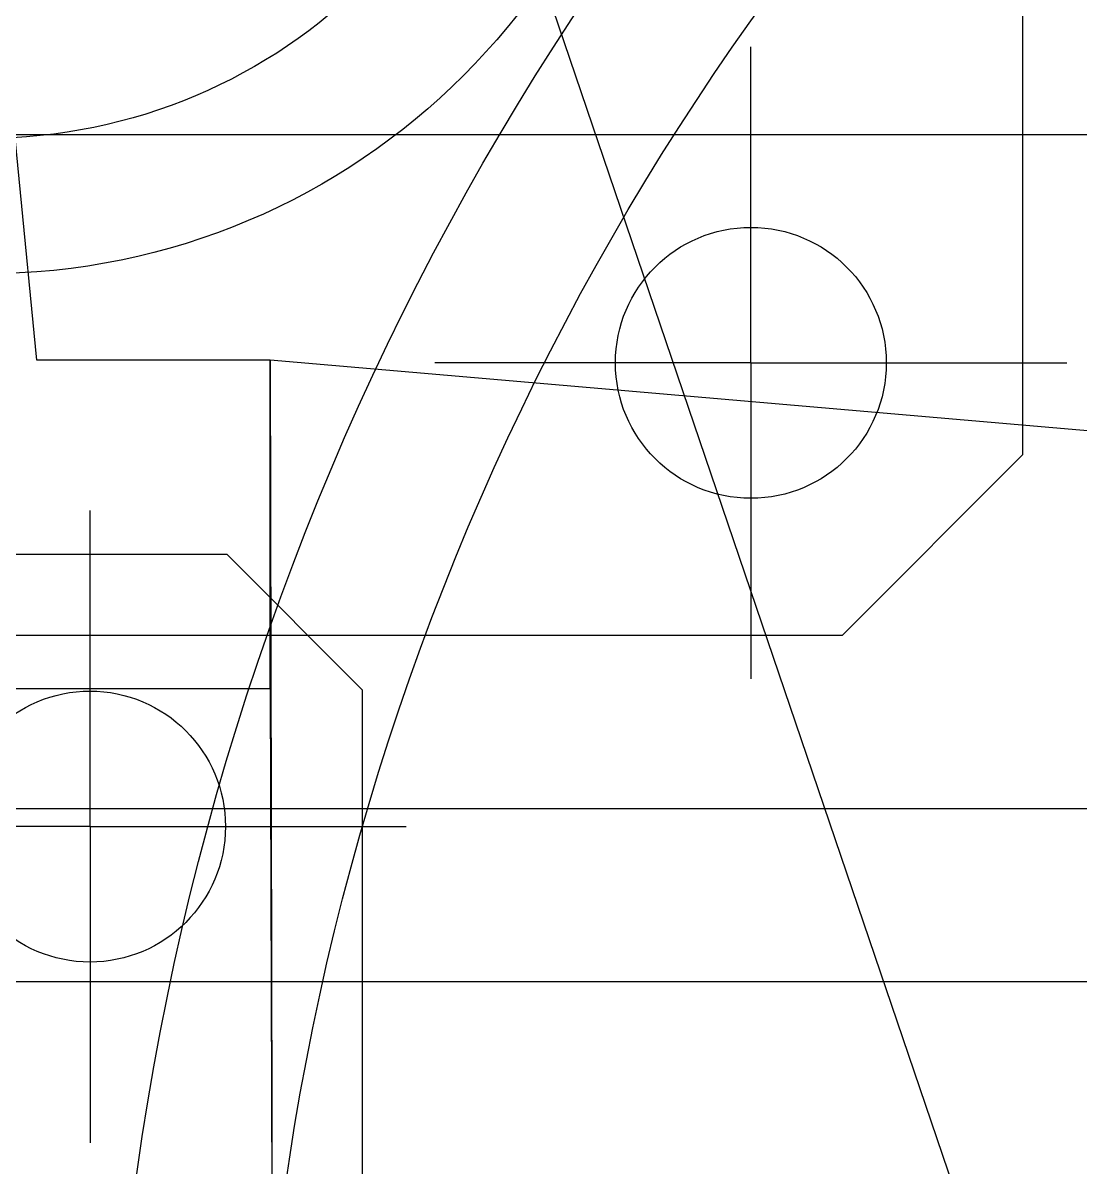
# Model space of a CAD drawing. Extents: x -381 to 213, y -63 to 250.
# Drawn here: x -150.21 to -138.5, y 17.03 to 29.7 of the extents above; entities that cross this region are included whole.
import ezdxf

# ---------------------------------------------------------------- set-up
doc = ezdxf.new("R2010")
doc.units = 0
doc.header["$MEASUREMENT"] = 0
for name, pattern in [('K5LT65535', [0]), ('K5LT_AXLED', [19.5, 15, -1.5, 1.5, -1.5]), ('K5LT_BASIC', [0])]:
    doc.linetypes.add(name, pattern=pattern)
doc.layers.add('Системный слой', color=7, linetype='Continuous')

# ---------------------------------------------------------------- blocks, each defined once
blk = doc.blocks.new('*U')
at = {"layer": 'Системный слой', "color": 30, "linetype": 'K5LT_AXLED'}
for p, q in [((62.602, 14.164), (62.602, 17.664)), ((62.602, 14.164), (59.102, 14.164)), ((62.602, 14.164), (66.102, 14.164)), ((62.602, 14.164), (62.602, 10.664)), ((-45.631, -2.806), (-45.631, 0.694)), ((-45.631, -2.806), (-49.131, -2.806)), ((-45.631, -2.806), (-42.131, -2.806)), ((-45.631, -2.806), (-45.631, -6.306))]:
    blk.add_line(p, q, dxfattribs=at)
at = {"layer": 'Системный слой', "color": 5, "linetype": 'K5LT_BASIC'}
for p, q in [((44.117, 17.179), (64.117, 17.179)), ((64.117, 17.179), (65.617, 15.679)), ((65.617, 15.679), (65.617, -4.321)), ((-42.617, -3.821), (-42.617, 15.179)), ((-168.83, -0.277), (156.17, -0.277)), ((-44.617, -5.821), (-42.617, -3.821)), ((-63.617, -5.821), (-44.617, -5.821))]:
    blk.add_line(p, q, dxfattribs=at)
blk = doc.blocks.new('*F')
at = {"layer": 'Системный слой', "color": 5, "linetype": 'K5LT65535'}
for points in [[(64.596, 15.692), (64.596, 19.329), (62.012, 19.329), (59.428, 45.933), (-51.102, 45.933), (-51.102, 49.761), (-44.02, 51.483), (56.079, 51.483), (58.376, 49.186), (59.428, 45.933)], [(-51.102, 49.761), (-128.234, 22.87), (-130.112, 20.429), (-130.112, 14.065), (-53.877, 14.065), (-43.829, 42.392), (-43.829, 45.933)], [(64.596, 19.329), (64.622, 7.622), (81.088, -5.377), (88.903, -4.978), (92.492, -0.911), (98.313, 0.923), (104.773, 1.96), (112.827, 1.96), (117.931, 0.764), (123.434, -1.15)], [(128.857, 7.143), (119.127, 9.616), (108.601, 12.327), (95.602, 15.038), (84.677, 16.952), (74.549, 18.468), (64.596, 19.329)], [(61.31, -34.166), (-32.345, -34.121), (-47.082, -29.094), (-58.662, -6.988), (-60.958, -2.49), (-65.073, -0.385), (-75.983, 2.103), (-86.605, 2.103), (-95.888, 2.103), (-104.022, -0.385), (-108.998, -5.361), (-114.262, -13.687), (-130.243, -13.687), (-130.243, 12.152), (-51.58, 12.152), (-42.01, -15.983), (-39.427, -18.567), (-35.886, -20.385), (-31.867, -21.534), (54.835, -21.534), (57.084, -19.285), (57.084, 15.692), (64.596, 15.692), (64.622, 7.622)]]:
    blk.add_lwpolyline(points, dxfattribs=at)
at = {"layer": 'Системный слой', "color": 5, "linetype": 'K5LT_BASIC'}
for centre, radius in [((94.013, 5.981), 62.534), ((94.013, 5.981), 62.534), ((94.013, 5.981), 37.817), ((94.013, 5.981), 37.817), ((94.013, 5.981), 31.192), ((94.013, 5.981), 31.192), ((94.013, 5.982), 29.543), ((94.013, 5.982), 29.543), ((62.602, 14.164), 1.5), ((-54.117, 5.679), 7.5), ((-54.117, 5.679), 6), ((-45.631, -2.806), 1.5)]:
    blk.add_circle(centre, radius, dxfattribs=at)
at = {"layer": 'Системный слой'}
blk.add_blockref('*U', (0, 0), dxfattribs=at)
blk.add_blockref('*U', (0, 0), dxfattribs=at)
blk.add_blockref('*U', (0, 0), dxfattribs=at)
blk.add_blockref('*U', (0, 0), dxfattribs=at)
blk.add_blockref('*U', (0, 0), dxfattribs=at)
blk.add_blockref('*U', (0, 0), dxfattribs=at)
blk.add_blockref('*U', (0, 0), dxfattribs=at)
blk.add_blockref('*U', (0, 0), dxfattribs=at)
blk.add_blockref('*U', (0, 0), dxfattribs=at)
blk.add_blockref('*U', (0, 0), dxfattribs=at)
blk.add_blockref('*U', (0, 0), dxfattribs=at)
blk.add_blockref('*U', (0, 0), dxfattribs=at)
blk.add_blockref('*U', (0, 0), dxfattribs=at)
blk.add_blockref('*U', (0, 0), dxfattribs=at)
blk.add_blockref('*U', (0, 0), dxfattribs=at)
blk.add_blockref('*U', (0, 0), dxfattribs=at)
blk.add_blockref('*U', (0, 0), dxfattribs=at)
blk.add_blockref('*U', (0, 0), dxfattribs=at)
blk.add_blockref('*U', (0, 0), dxfattribs=at)
blk.add_blockref('*U', (0, 0), dxfattribs=at)
blk.add_blockref('*U', (0, 0), dxfattribs=at)
blk.add_blockref('*U', (0, 0), dxfattribs=at)
blk.add_blockref('*U', (0, 0), dxfattribs=at)
blk.add_blockref('*U', (0, 0), dxfattribs=at)
blk.add_blockref('*U', (0, 0), dxfattribs=at)
blk.add_blockref('*U', (0, 0), dxfattribs=at)
blk.add_blockref('*U', (0, 0), dxfattribs=at)
blk.add_blockref('*U', (0, 0), dxfattribs=at)
blk.add_blockref('*U', (0, 0), dxfattribs=at)
blk.add_blockref('*U', (0, 0), dxfattribs=at)
blk.add_blockref('*U', (0, 0), dxfattribs=at)
blk.add_blockref('*U', (0, 0), dxfattribs=at)
blk.add_blockref('*U', (0, 0), dxfattribs=at)
blk.add_blockref('*U', (0, 0), dxfattribs=at)
blk.add_blockref('*U', (0, 0), dxfattribs=at)
blk.add_blockref('*U', (0, 0), dxfattribs=at)
blk.add_blockref('*U', (0, 0), dxfattribs=at)
blk.add_blockref('*U', (0, 0), dxfattribs=at)
blk.add_blockref('*U', (0, 0), dxfattribs=at)
blk.add_blockref('*U', (0, 0), dxfattribs=at)
blk.add_blockref('*U', (0, 0), dxfattribs=at)
blk.add_blockref('*U', (0, 0), dxfattribs=at)
blk.add_blockref('*U', (0, 0), dxfattribs=at)
blk.add_blockref('*U', (0, 0), dxfattribs=at)
blk.add_blockref('*U', (0, 0), dxfattribs=at)
blk.add_blockref('*U', (0, 0), dxfattribs=at)
blk.add_blockref('*U', (0, 0), dxfattribs=at)
blk.add_blockref('*U', (0, 0), dxfattribs=at)
blk.add_blockref('*U', (0, 0), dxfattribs=at)
blk.add_blockref('*U', (0, 0), dxfattribs=at)
blk.add_blockref('*U', (0, 0), dxfattribs=at)
blk.add_blockref('*U', (0, 0), dxfattribs=at)
blk.add_blockref('*U', (0, 0), dxfattribs=at)
blk.add_blockref('*U', (0, 0), dxfattribs=at)
blk.add_blockref('*U', (0, 0), dxfattribs=at)
blk.add_blockref('*U', (0, 0), dxfattribs=at)
blk.add_blockref('*U', (0, 0), dxfattribs=at)
blk.add_blockref('*U', (0, 0), dxfattribs=at)
blk.add_blockref('*U', (0, 0), dxfattribs=at)
blk.add_blockref('*U', (0, 0), dxfattribs=at)
blk.add_blockref('*U', (0, 0), dxfattribs=at)
blk.add_blockref('*U', (0, 0), dxfattribs=at)
blk.add_blockref('*U', (0, 0), dxfattribs=at)
blk.add_blockref('*U', (0, 0), dxfattribs=at)
blk.add_blockref('*U', (0, 0), dxfattribs=at)
blk.add_blockref('*U', (0, 0), dxfattribs=at)
blk.add_blockref('*U', (0, 0), dxfattribs=at)
blk.add_blockref('*U', (0, 0), dxfattribs=at)
blk.add_blockref('*U', (0, 0), dxfattribs=at)
blk.add_blockref('*U', (0, 0), dxfattribs=at)
blk.add_blockref('*U', (0, 0), dxfattribs=at)
blk.add_blockref('*U', (0, 0), dxfattribs=at)
blk.add_blockref('*U', (0, 0), dxfattribs=at)
blk.add_blockref('*U', (0, 0), dxfattribs=at)
blk.add_blockref('*U', (0, 0), dxfattribs=at)
blk.add_blockref('*U', (0, 0), dxfattribs=at)
blk.add_blockref('*U', (0, 0), dxfattribs=at)
blk.add_blockref('*U', (0, 0), dxfattribs=at)
blk.add_blockref('*U', (0, 0), dxfattribs=at)
blk.add_blockref('*U', (0, 0), dxfattribs=at)
blk.add_blockref('*U', (0, 0), dxfattribs=at)
blk.add_blockref('*U', (0, 0), dxfattribs=at)
blk.add_blockref('*U', (0, 0), dxfattribs=at)
blk.add_blockref('*U', (0, 0), dxfattribs=at)
blk.add_blockref('*U', (0, 0), dxfattribs=at)
blk.add_blockref('*U', (0, 0), dxfattribs=at)
blk.add_blockref('*U', (0, 0), dxfattribs=at)
blk.add_blockref('*U', (0, 0), dxfattribs=at)
blk.add_blockref('*U', (0, 0), dxfattribs=at)
blk.add_blockref('*U', (0, 0), dxfattribs=at)
blk.add_blockref('*U', (0, 0), dxfattribs=at)
blk.add_blockref('*U', (0, 0), dxfattribs=at)
blk.add_blockref('*U', (0, 0), dxfattribs=at)
blk.add_blockref('*U', (0, 0), dxfattribs=at)
blk.add_blockref('*U', (0, 0), dxfattribs=at)
blk.add_blockref('*U', (0, 0), dxfattribs=at)
blk.add_blockref('*U', (0, 0), dxfattribs=at)
blk.add_blockref('*U', (0, 0), dxfattribs=at)
blk.add_blockref('*U', (0, 0), dxfattribs=at)
blk.add_blockref('*U', (0, 0), dxfattribs=at)
blk.add_blockref('*U', (0, 0), dxfattribs=at)
blk.add_blockref('*U', (0, 0), dxfattribs=at)
blk.add_blockref('*U', (0, 0), dxfattribs=at)
blk.add_blockref('*U', (0, 0), dxfattribs=at)
blk.add_blockref('*U', (0, 0), dxfattribs=at)
blk.add_blockref('*U', (0, 0), dxfattribs=at)
blk.add_blockref('*U', (0, 0), dxfattribs=at)
blk.add_blockref('*U', (0, 0), dxfattribs=at)
blk.add_blockref('*U', (0, 0), dxfattribs=at)
blk.add_blockref('*U', (0, 0), dxfattribs=at)
blk.add_blockref('*U', (0, 0), dxfattribs=at)
blk.add_blockref('*U', (0, 0), dxfattribs=at)
blk.add_blockref('*U', (0, 0), dxfattribs=at)
blk.add_blockref('*U', (0, 0), dxfattribs=at)
blk.add_blockref('*U', (0, 0), dxfattribs=at)
blk.add_blockref('*U', (0, 0), dxfattribs=at)
blk.add_blockref('*U', (0, 0), dxfattribs=at)
blk.add_blockref('*U', (0, 0), dxfattribs=at)
blk.add_blockref('*U', (0, 0), dxfattribs=at)
blk.add_blockref('*U', (0, 0), dxfattribs=at)
blk.add_blockref('*U', (0, 0), dxfattribs=at)
blk.add_blockref('*U', (0, 0), dxfattribs=at)
blk.add_blockref('*U', (0, 0), dxfattribs=at)
blk.add_blockref('*U', (0, 0), dxfattribs=at)
blk.add_blockref('*U', (0, 0), dxfattribs=at)
blk.add_blockref('*U', (0, 0), dxfattribs=at)
blk.add_blockref('*U', (0, 0), dxfattribs=at)
blk.add_blockref('*U', (0, 0), dxfattribs=at)
blk.add_blockref('*U', (0, 0), dxfattribs=at)
blk.add_blockref('*U', (0, 0), dxfattribs=at)
blk.add_blockref('*U', (0, 0), dxfattribs=at)
blk.add_blockref('*U', (0, 0), dxfattribs=at)
blk.add_blockref('*U', (0, 0), dxfattribs=at)
blk.add_blockref('*U', (0, 0), dxfattribs=at)
blk.add_blockref('*U', (0, 0), dxfattribs=at)
blk.add_blockref('*U', (0, 0), dxfattribs=at)
blk.add_blockref('*U', (0, 0), dxfattribs=at)
blk.add_blockref('*U', (0, 0), dxfattribs=at)
blk.add_blockref('*U', (0, 0), dxfattribs=at)
blk.add_blockref('*U', (0, 0), dxfattribs=at)
blk.add_blockref('*U', (0, 0), dxfattribs=at)
blk.add_blockref('*U', (0, 0), dxfattribs=at)
blk.add_blockref('*U', (0, 0), dxfattribs=at)
blk.add_blockref('*U', (0, 0), dxfattribs=at)
blk.add_blockref('*U', (0, 0), dxfattribs=at)
blk.add_blockref('*U', (0, 0), dxfattribs=at)
blk.add_blockref('*U', (0, 0), dxfattribs=at)
blk.add_blockref('*U', (0, 0), dxfattribs=at)
blk.add_blockref('*U', (0, 0), dxfattribs=at)
blk.add_blockref('*U', (0, 0), dxfattribs=at)
blk.add_blockref('*U', (0, 0), dxfattribs=at)
blk.add_blockref('*U', (0, 0), dxfattribs=at)
blk.add_blockref('*U', (0, 0), dxfattribs=at)
blk.add_blockref('*U', (0, 0), dxfattribs=at)
blk.add_blockref('*U', (0, 0), dxfattribs=at)
blk.add_blockref('*U', (0, 0), dxfattribs=at)
blk.add_blockref('*U', (0, 0), dxfattribs=at)
blk.add_blockref('*U', (0, 0), dxfattribs=at)
blk.add_blockref('*U', (0, 0), dxfattribs=at)
blk.add_blockref('*U', (0, 0), dxfattribs=at)
blk.add_blockref('*U', (0, 0), dxfattribs=at)
blk.add_blockref('*U', (0, 0), dxfattribs=at)
blk.add_blockref('*U', (0, 0), dxfattribs=at)
blk.add_blockref('*U', (0, 0), dxfattribs=at)
blk.add_blockref('*U', (0, 0), dxfattribs=at)
blk.add_blockref('*U', (0, 0), dxfattribs=at)
blk.add_blockref('*U', (0, 0), dxfattribs=at)
blk.add_blockref('*U', (0, 0), dxfattribs=at)
blk.add_blockref('*U', (0, 0), dxfattribs=at)
blk.add_blockref('*U', (0, 0), dxfattribs=at)
blk.add_blockref('*U', (0, 0), dxfattribs=at)
blk.add_blockref('*U', (0, 0), dxfattribs=at)
blk.add_blockref('*U', (0, 0), dxfattribs=at)
blk.add_blockref('*U', (0, 0), dxfattribs=at)
blk.add_blockref('*U', (0, 0), dxfattribs=at)
blk.add_blockref('*U', (0, 0), dxfattribs=at)
blk.add_blockref('*U', (0, 0), dxfattribs=at)
blk.add_blockref('*U', (0, 0), dxfattribs=at)
blk.add_blockref('*U', (0, 0), dxfattribs=at)
blk.add_blockref('*U', (0, 0), dxfattribs=at)
blk.add_blockref('*U', (0, 0), dxfattribs=at)
blk.add_blockref('*U', (0, 0), dxfattribs=at)
blk.add_blockref('*U', (0, 0), dxfattribs=at)
blk.add_blockref('*U', (0, 0), dxfattribs=at)
blk.add_blockref('*U', (0, 0), dxfattribs=at)
blk.add_blockref('*U', (0, 0), dxfattribs=at)
blk.add_blockref('*U', (0, 0), dxfattribs=at)
blk.add_blockref('*U', (0, 0), dxfattribs=at)
blk.add_blockref('*U', (0, 0), dxfattribs=at)
blk.add_blockref('*U', (0, 0), dxfattribs=at)
blk.add_blockref('*U', (0, 0), dxfattribs=at)
blk.add_blockref('*U', (0, 0), dxfattribs=at)
blk.add_blockref('*U', (0, 0), dxfattribs=at)
blk.add_blockref('*U', (0, 0), dxfattribs=at)
blk.add_blockref('*U', (0, 0), dxfattribs=at)
blk.add_blockref('*U', (0, 0), dxfattribs=at)
blk.add_blockref('*U', (0, 0), dxfattribs=at)
blk.add_blockref('*U', (0, 0), dxfattribs=at)
blk.add_blockref('*U', (0, 0), dxfattribs=at)
blk.add_blockref('*U', (0, 0), dxfattribs=at)
blk.add_blockref('*U', (0, 0), dxfattribs=at)
blk.add_blockref('*U', (0, 0), dxfattribs=at)
blk.add_blockref('*U', (0, 0), dxfattribs=at)
blk.add_blockref('*U', (0, 0), dxfattribs=at)
blk.add_blockref('*U', (0, 0), dxfattribs=at)
blk.add_blockref('*U', (0, 0), dxfattribs=at)
blk.add_blockref('*U', (0, 0), dxfattribs=at)

msp = doc.modelspace()

# ---------------------------------------------------------------- block references
at = {"layer": 'Системный слой'}
for p in [(-96.515, 28.741), (-63.927, 6.935), (-212.068, 6.637)]:
    msp.add_blockref('*F', p, dxfattribs=at)

doc.saveas('drawing.dxf')
